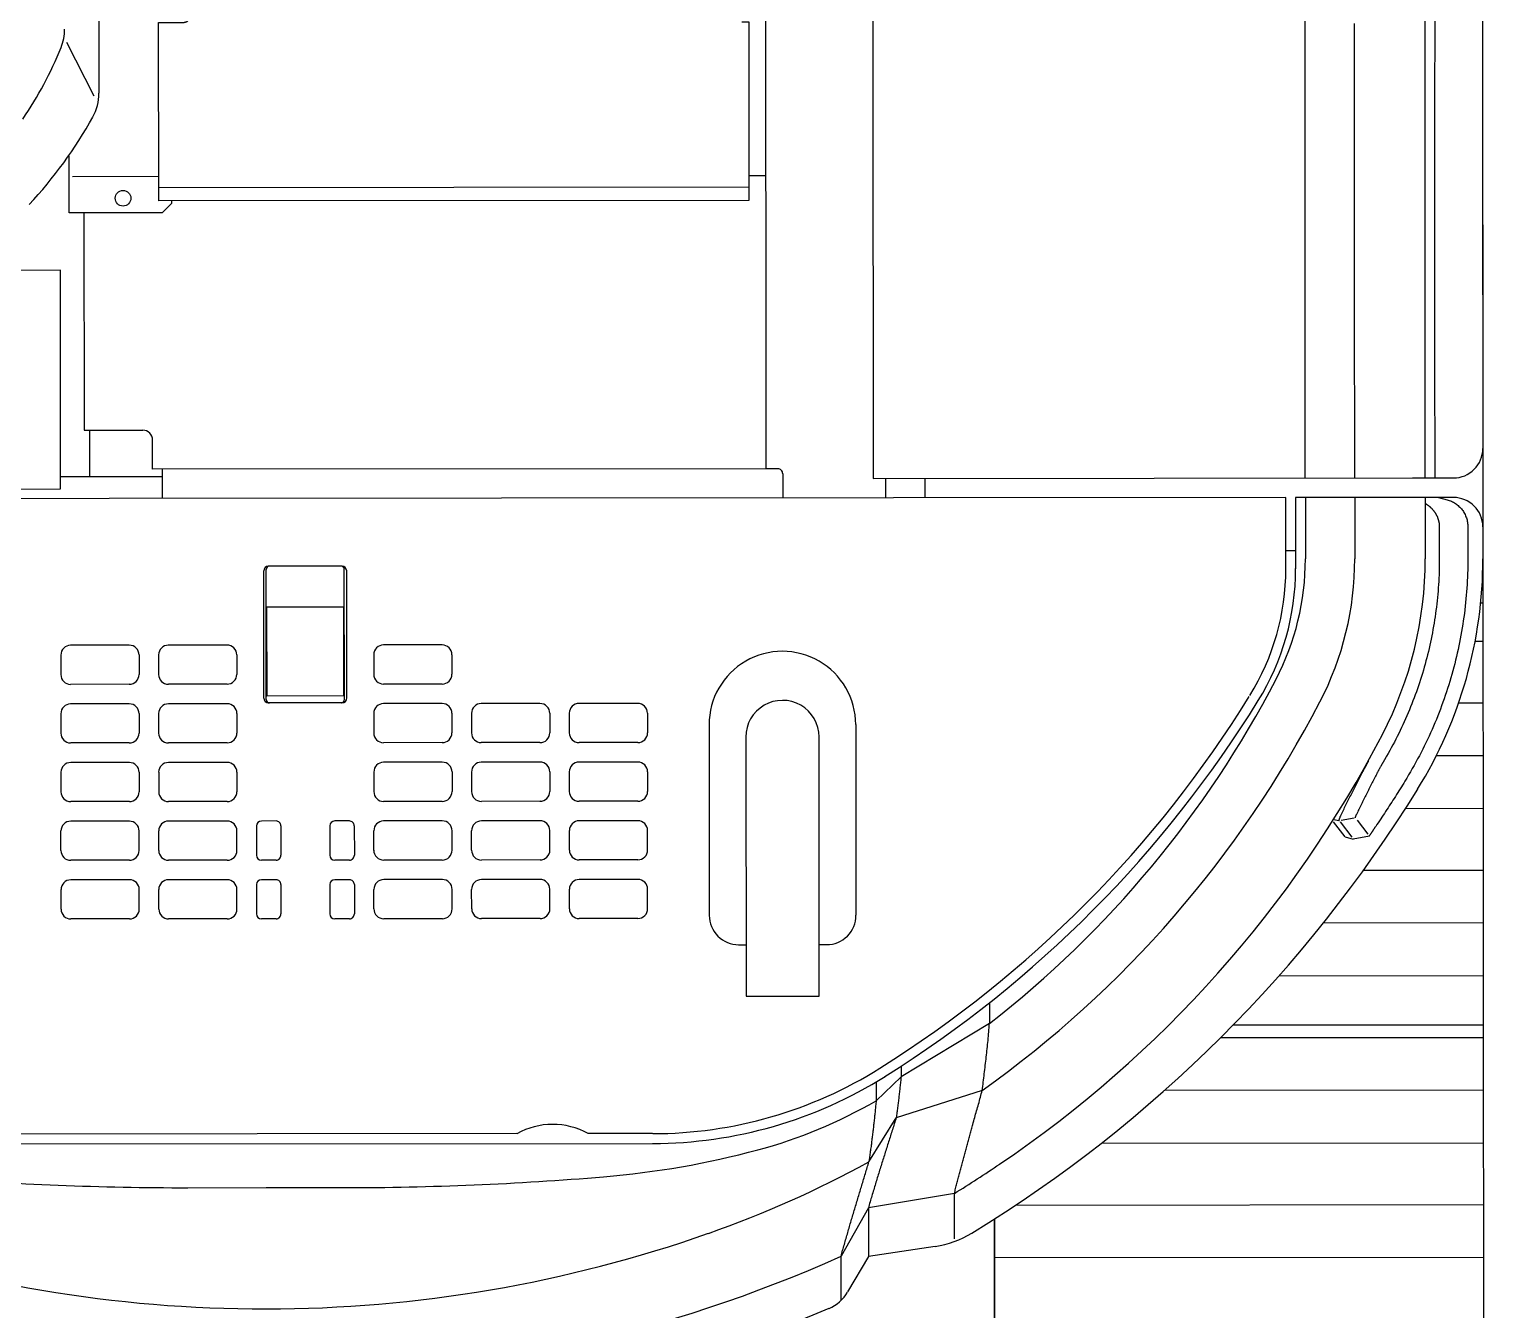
# Model space of a CAD drawing. Header units: millimetres. Extents: x 21.96 to 23.21, y 30.4 to 34.37.
# Drawn here: x 22.461 to 23.205, y 31.173 to 31.828 of the extents above; entities that cross this region are included whole.
import ezdxf

# ---------------------------------------------------------------- set-up
doc = ezdxf.new("R2010")
doc.units = ezdxf.units.MM

# ---------------------------------------------------------------- blocks, each defined once
blk = doc.blocks.new('*U93')
for p, q in [((1.06, 3.7107), (1.0607, 2.7911)), ((2.4753, 2.886), (2.4757, 2.4278)), ((1.0558, 2.7882), (1.0279, 2.843)), ((1.122, 2.7059), (1.0338, 2.7058)), ((1.7253, 2.695), (1.122, 2.6945)), ((1.7252, 2.707), (1.7429, 2.707)), ((1.1354, 2.6788), (1.1254, 2.6688)), ((1.1354, 2.6788), (1.1354, 2.681)), ((1.0515, 2.3989), (1.0515, 2.4465)), ((1.1156, 2.4069), (1.1156, 2.4366)), ((1.1256, 2.3989), (1.0214, 2.3988)), ((1.1256, 2.3769), (1.1256, 2.4066)), ((1.7599, 2.4021), (1.7599, 2.3774)), ((1.8654, 2.3775), (1.8654, 2.3973)), ((1.9054, 2.3775), (1.9054, 2.3974)), ((2.2943, 2.3777), (2.2943, 2.315)), ((2.3447, 2.3777), (2.3448, 2.3151)), ((2.4168, 2.3778), (2.4168, 2.3151)), ((2.4168, 2.3778), (2.4168, 2.3151)), ((2.4304, 2.3778), (2.4392, 2.3755)), ((2.2743, 2.3237), (2.2843, 2.3237)), ((1.3091, 2.3077), (1.2342, 2.3077)), ((1.2293, 2.1727), (1.2292, 2.3027)), ((1.2318, 2.1711), (1.2317, 2.3043)), ((1.3117, 2.1712), (1.3116, 2.3043)), ((1.3142, 2.1728), (1.3141, 2.3027)), ((2.4735, 2.2701), (2.4758, 2.2701)), ((1.0218, 2.2167), (1.0218, 2.1967)), ((1.0918, 2.2268), (1.0318, 2.2267)), ((1.1018, 2.2168), (1.1018, 2.1968)), ((1.1218, 2.2168), (1.1218, 2.1968)), ((1.1917, 2.2269), (1.1317, 2.2268)), ((1.2017, 2.2169), (1.2017, 2.1969)), ((1.3417, 2.217), (1.3417, 2.197)), ((1.4117, 2.227), (1.3517, 2.227)), ((1.4217, 2.217), (1.4217, 2.1971)), ((2.4678, 2.231), (2.4758, 2.231)), ((1.0918, 2.1868), (1.0318, 2.1867)), ((1.1918, 2.1869), (1.1318, 2.1868)), ((1.4117, 2.187), (1.3517, 2.187)), ((1.0918, 2.1668), (1.0318, 2.1667)), ((1.1218, 2.1568), (1.1218, 2.1368)), ((1.1918, 2.1669), (1.1318, 2.1668)), ((1.2018, 2.1569), (1.2018, 2.1369)), ((1.3092, 2.1678), (1.2343, 2.1677)), ((1.3417, 2.157), (1.3418, 2.137)), ((1.4117, 2.1671), (1.3517, 2.167)), ((1.4217, 2.1571), (1.4217, 2.1371)), ((1.4417, 2.1571), (1.4417, 2.1371)), ((1.5117, 2.1671), (1.4517, 2.1671)), ((1.5217, 2.1571), (1.5217, 2.1372)), ((1.5417, 2.1572), (1.5417, 2.1372)), ((1.6116, 2.1672), (1.5517, 2.1672)), ((1.6216, 2.1572), (1.6217, 2.1372)), ((2.4509, 2.1677), (2.4759, 2.1677)), ((1.0218, 2.1567), (1.0219, 2.1367)), ((1.1018, 2.1568), (1.1018, 2.1368)), ((1.8346, 2.1456), (1.8348, 1.9506)), ((1.4117, 2.1271), (1.3518, 2.127)), ((1.5117, 2.1271), (1.4517, 2.1271)), ((1.6117, 2.1272), (1.5517, 2.1272)), ((2.4188, 2.1297), (2.4188, 2.1297)), ((1.0918, 2.1268), (1.0319, 2.1268)), ((1.1918, 2.1269), (1.1318, 2.1268)), ((2.4282, 2.114), (2.4759, 2.1141)), ((1.0919, 2.1068), (1.0319, 2.1068)), ((1.1918, 2.1069), (1.1318, 2.1068)), ((1.4118, 2.1071), (1.3518, 2.107)), ((1.5117, 2.1072), (1.4517, 2.1071)), ((1.6117, 2.1072), (1.5517, 2.1072)), ((1.0219, 2.0968), (1.0219, 2.0768)), ((1.1019, 2.0968), (1.1019, 2.0768)), ((1.1219, 2.0968), (1.1219, 2.0768)), ((1.2018, 2.0969), (1.2018, 2.0769)), ((1.3418, 2.097), (1.3418, 2.077)), ((1.4218, 2.0971), (1.4218, 2.0771)), ((1.4418, 2.0971), (1.4418, 2.0771)), ((1.5217, 2.0972), (1.5217, 2.0772)), ((1.5417, 2.0972), (1.5417, 2.0772)), ((1.6217, 2.0972), (1.6217, 2.0773)), ((1.0919, 2.0668), (1.0319, 2.0668)), ((1.1919, 2.0669), (1.1319, 2.0669)), ((1.4118, 2.0671), (1.3518, 2.067)), ((1.5118, 2.0672), (1.4518, 2.0671)), ((1.6117, 2.0672), (1.5517, 2.0672)), ((2.3967, 2.0599), (2.476, 2.06)), ((1.0919, 2.0468), (1.0319, 2.0468)), ((1.1919, 2.0469), (1.1319, 2.0469)), ((1.2219, 2.0419), (1.2219, 2.0119)), ((1.2419, 2.047), (1.2269, 2.0469)), ((1.2469, 2.042), (1.2469, 2.012)), ((1.2968, 2.042), (1.2969, 2.012)), ((1.3168, 2.047), (1.3018, 2.047)), ((1.3218, 2.042), (1.3219, 2.012)), ((1.4118, 2.0471), (1.3518, 2.047)), ((1.5118, 2.0472), (1.4518, 2.0471)), ((1.6117, 2.0473), (1.5518, 2.0472)), ((2.3348, 2.0308), (2.323, 2.0463)), ((2.3238, 2.0485), (2.3281, 2.0474)), ((2.3298, 2.0461), (2.3417, 2.0303)), ((2.344, 2.05), (2.331, 2.0475)), ((2.3473, 2.048), (2.3581, 2.0337)), ((1.0219, 2.0168), (1.0219, 2.0368)), ((1.1019, 2.0168), (1.1019, 2.0368)), ((1.1219, 2.0169), (1.1219, 2.0369)), ((1.2019, 2.0169), (1.2019, 2.0369)), ((1.3418, 2.017), (1.3418, 2.037)), ((1.4218, 2.0171), (1.4218, 2.0371)), ((1.4418, 2.0171), (1.4418, 2.0371)), ((1.5218, 2.0172), (1.5218, 2.0372)), ((1.5418, 2.0172), (1.5418, 2.0372)), ((1.6218, 2.0173), (1.6217, 2.0373)), ((2.3348, 2.0308), (2.343, 2.0285)), ((2.3597, 2.0315), (2.343, 2.0285)), ((1.0919, 2.0068), (1.032, 2.0068)), ((1.1919, 2.0069), (1.1319, 2.0069)), ((1.2419, 2.007), (1.2269, 2.007)), ((1.3169, 2.007), (1.3019, 2.007)), ((1.4118, 2.0071), (1.3519, 2.0071)), ((1.5118, 2.0072), (1.4518, 2.0071)), ((1.6118, 2.0073), (1.5518, 2.0072)), ((2.3536, 1.9966), (2.476, 1.9967)), ((1.092, 1.9869), (1.032, 1.9868)), ((1.1919, 1.9869), (1.1319, 1.9869)), ((1.2219, 1.982), (1.2219, 1.952)), ((1.2419, 1.987), (1.2269, 1.987)), ((1.2469, 1.982), (1.2469, 1.952)), ((1.2969, 1.982), (1.2969, 1.952)), ((1.3169, 1.987), (1.3019, 1.987)), ((1.3219, 1.982), (1.3219, 1.952)), ((1.4118, 1.9871), (1.3519, 1.9871)), ((1.5118, 1.9872), (1.4518, 1.9871)), ((1.6118, 1.9873), (1.5518, 1.9872)), ((1.022, 1.9568), (1.022, 1.9768)), ((1.102, 1.9569), (1.102, 1.9769)), ((1.122, 1.9569), (1.1219, 1.9769)), ((1.2019, 1.9569), (1.2019, 1.9769)), ((1.3419, 1.9571), (1.3419, 1.9771)), ((1.4219, 1.9571), (1.4219, 1.9771)), ((1.4419, 1.9571), (1.4418, 1.9771)), ((1.5218, 1.9572), (1.5218, 1.9772)), ((1.5418, 1.9572), (1.5418, 1.9772)), ((1.6218, 1.9573), (1.6218, 1.9773)), ((1.092, 1.9469), (1.032, 1.9468)), ((1.192, 1.9469), (1.132, 1.9469)), ((1.2419, 1.947), (1.2269, 1.947)), ((1.3169, 1.947), (1.3019, 1.947)), ((1.4119, 1.9471), (1.3519, 1.9471)), ((1.5119, 1.9472), (1.4519, 1.9472)), ((1.6118, 1.9473), (1.5518, 1.9472)), ((2.3128, 1.9429), (2.4761, 1.9431)), ((2.2673, 1.8888), (2.4761, 1.889)), ((1.9713, 1.8612), (1.9713, 1.8399)), ((2.2205, 1.8385), (2.4761, 1.8387)), ((2.2076, 1.8255), (2.4762, 1.8257)), ((1.9639, 1.7714), (1.8759, 1.7435)), ((2.1505, 1.7718), (2.4762, 1.772)), ((1.488, 1.7273), (0.9502, 1.7268)), ((1.6269, 1.7274), (1.5611, 1.7273)), ((0.8364, 1.7167), (1.6269, 1.7174)), ((2.0857, 1.7177), (2.4762, 1.718)), ((1.9354, 1.6662), (1.8475, 1.6514)), ((1.8475, 1.6514), (1.8195, 1.6019)), ((1.9982, 1.6543), (2.4763, 1.6547)), ((1.9158, 1.612), (1.8475, 1.6018)), ((1.8475, 1.6018), (1.8262, 1.5654)), ((1.9765, 1.6006), (2.4763, 1.601))]:
    blk.add_line(p, q)
for points in [[(1.9746, 3.903), (1.9741, 4.5939), (2.4739, 4.5943), (2.4768, 1.0223), (1.977, 1.0219), (1.9765, 1.6401)], [(1.7549, 2.4071), (1.7431, 2.4071), (1.7427, 2.9749), (1.745, 2.9749)], [(1.7252, 2.707), (1.7352, 2.707)], [(1.0454, 2.6688), (1.0456, 2.4465), (1.1056, 2.4466)], [(0.6749, 2.525), (0.675, 2.3864), (1.0214, 2.3867), (1.0214, 2.6101), (0.9275, 2.61)], [(1.755, 2.4071), (1.1156, 2.4066)], [(2.4457, 2.3778), (2.2843, 2.3777), (2.2843, 2.305)], [(1.9713, 1.8399), (1.8809, 1.7855), (1.8554, 1.761)], [(1.1517, 1.672), (1.2317, 1.6721), (1.3116, 1.6721)], [(1.9765, 1.6401), (1.977, 1.0219), (2.4768, 1.0223)]]:
    blk.add_lwpolyline(points)
for points in [[(1.8513, 3.7029), (1.8524, 2.3973), (2.4269, 2.3978, -0.000027), (2.4269, 2.4303, -0.000027), (2.4268, 2.4629, -0.000027), (2.4268, 2.4954, -0.000026), (2.4268, 2.528, -0.000027), (2.4268, 2.5605, -0.000028), (2.4268, 2.593, -0.000027), (2.4268, 2.6256, -0.000027), (2.4268, 2.6581, -0.000026), (2.4268, 2.6907, -0.000026), (2.4268, 2.7232, -0.000027), (2.4268, 2.7558, -0.000027), (2.4268, 2.7883, -0.000027), (2.4268, 2.8208, -0.000027), (2.4269, 2.8534, -0.000187), (2.4269, 2.8859, 0.000394)], [(2.2942, 2.3977, 0.000289), (2.2942, 2.4086, 0.000288), (2.2942, 2.4196, 0.000288), (2.2942, 2.4305, 0.000287), (2.2942, 2.4415, 0.000287), (2.2942, 2.4524, 0.000286), (2.2942, 2.4634, 0.000286), (2.2942, 2.4743, 0.000286), (2.2942, 2.4852, 0.000285), (2.2942, 2.4962, 0.000285), (2.2942, 2.5071, 0.000284), (2.2941, 2.5181, 0.000284), (2.2941, 2.529, 0.000283), (2.2941, 2.54, 0.000283), (2.2941, 2.5509, 0.000282), (2.2941, 2.5619, 0.000282), (2.2941, 2.5728, 0.000281), (2.2941, 2.5837, 0.000281), (2.2941, 2.5947, 0.00028), (2.2941, 2.6056, 0.00028), (2.2941, 2.6166, 0.00028), (2.2941, 2.6275, 0.000279), (2.294, 2.6385, 0.000279), (2.294, 2.6494, 0.000278), (2.294, 2.6604, 0.000278), (2.294, 2.6713, 0.000277), (2.294, 2.6822, 0.000277), (2.294, 2.6932, 0.000276), (2.294, 2.7041, 0.000276), (2.294, 2.7151, 0.000275), (2.294, 2.726, 0.000275), (2.294, 2.737, 0.000275), (2.294, 2.7479, 0.000274), (2.294, 2.7588, 0.000274), (2.2939, 2.7698, 0.000273), (2.2939, 2.7807, 0.000273), (2.2939, 2.7917, 0.000272), (2.2939, 2.8026, 0.000272), (2.2939, 2.8136, 0.000271), (2.2939, 2.8245, 0.000271), (2.2939, 2.8355, 0.000271), (2.2939, 2.8464, 0.00027), (2.2939, 2.8573, 0.00027), (2.2939, 2.8683, 0.000269)], [(2.3447, 2.3977, 0.00047), (2.3447, 2.4156, 0.000469), (2.3447, 2.4335, 0.000468), (2.3447, 2.4514, 0.000467), (2.3447, 2.4692, 0.000465), (2.3447, 2.4871, 0.000464), (2.3446, 2.505, 0.000463), (2.3446, 2.5229, 0.000462), (2.3446, 2.5408, 0.000461), (2.3446, 2.5586, 0.000459), (2.3446, 2.5765, 0.000458), (2.3446, 2.5944, 0.000457), (2.3446, 2.6123, 0.000456), (2.3445, 2.6302, 0.000454), (2.3445, 2.648, 0.000453), (2.3445, 2.6659, 0.000452), (2.3445, 2.6838, 0.000451), (2.3445, 2.7017, 0.00045), (2.3445, 2.7196, 0.000448), (2.3445, 2.7374, 0.000447), (2.3444, 2.7553, 0.000446), (2.3444, 2.7732, 0.000445), (2.3444, 2.7911, 0.000444), (2.3444, 2.8089, 0.000443), (2.3444, 2.8268, 0.000441), (2.3444, 2.8447, 0.00044), (2.3444, 2.8626, 0.000439)], [(2.4168, 2.3978, 0.000411), (2.4168, 2.4135, 0.00041), (2.4167, 2.4292, 0.000409), (2.4167, 2.4449, 0.000408), (2.4167, 2.4605, 0.000407), (2.4167, 2.4762, 0.000406), (2.4167, 2.4919, 0.000405), (2.4167, 2.5076, 0.000404), (2.4167, 2.5233, 0.000404), (2.4167, 2.539, 0.000403), (2.4167, 2.5547, 0.000402), (2.4167, 2.5704, 0.000401), (2.4167, 2.586, 0.0004), (2.4167, 2.6017, 0.000399), (2.4167, 2.6174, 0.000398), (2.4167, 2.6331, 0.000397), (2.4167, 2.6488, 0.000396), (2.4167, 2.6645, 0.000395), (2.4167, 2.6802, 0.000394), (2.4167, 2.6959, 0.000393), (2.4167, 2.7115, 0.000392), (2.4167, 2.7272, 0.000391), (2.4167, 2.7429, 0.000391), (2.4167, 2.7586, 0.00039), (2.4167, 2.7743, 0.000389), (2.4167, 2.79, 0.000388), (2.4168, 2.8057, 0.000387), (2.4168, 2.8214, 0.000386), (2.4168, 2.837, 0.000385), (2.4168, 2.8527, 0.000384), (2.4168, 2.8684, -0.000097), (2.4168, 2.8841, 0.00033)], [(1.718, 2.8641), (1.7251, 2.8641), (1.7253, 2.6815), (1.122, 2.681), (1.1218, 2.8636), (1.1472, 2.8636, -0.000009), (1.1476, 2.8636, -0.000009), (1.148, 2.8636, -0.000008), (1.1484, 2.8637, -0.000008), (1.1488, 2.8638, -0.000007), (1.1492, 2.8639, -0.000006), (1.1496, 2.864, -0.000005), (1.15, 2.8641, -0.000004), (1.1504, 2.8643, -0.000003), (1.1507, 2.8645, -0.000002), (1.1511, 2.8647, -0.000001), (1.1514, 2.865, 0.030821), (1.1517, 2.8653, 0.03587), (1.1519, 2.8656, 0.042902), (1.1521, 2.866, 0.048509), (1.1522, 2.8664, 0.04856), (1.1522, 2.8668)], [(1.0304, 2.7251, 0.000003), (1.0304, 2.7252, 0.000003), (1.0304, 2.7253, 0.000003), (1.0304, 2.7255, 0.000004), (1.0303, 2.7256, 0.000004), (1.0303, 2.7257, 0.000004), (1.0303, 2.7258, 0.000004), (1.0302, 2.7259, 0.000004), (1.0302, 2.726, 0.000003), (1.0301, 2.7261, 0.000003), (1.0301, 2.7262, 0.000003), (1.03, 2.7263, 0.000004), (1.03, 2.7264, 0.000004), (1.0299, 2.7264, 0.000004), (1.0299, 2.7265, 0.000004), (1.0298, 2.7266, 0.000004), (1.0297, 2.7267)], [(1.1254, 2.6688), (1.0304, 2.6687), (1.0304, 2.7263, 0.000001), (1.0304, 2.7264, 0.000002), (1.0304, 2.7265, 0.000002), (1.0304, 2.7265, 0.000002), (1.0304, 2.7266, 0.000002), (1.0304, 2.7266, 0.000002), (1.0304, 2.7267, 0.000002), (1.0303, 2.7267, 0.000002), (1.0303, 2.7268, 0.000002), (1.0303, 2.7269, 0.000002), (1.0303, 2.7269, 0.000002), (1.0303, 2.727, 0.000002), (1.0303, 2.727, 0.000002), (1.0302, 2.7271, 0.000002), (1.0302, 2.7271, 0.000002), (1.0302, 2.7272, 0.000002), (1.0302, 2.7272)], [(2.4037, 2.3978), (2.4457, 2.3978, 0.414214), (2.4757, 2.4278)], [(2.2743, 2.305), (2.2743, 2.3778), (0.2689, 2.3762), (0.2689, 2.3359, 0.020254), (0.276, 2.1646)], [(2.4392, 2.3755, -0.040757), (2.4436, 2.3739, -0.041205), (2.4477, 2.3716, -0.040699), (2.4513, 2.3687, -0.041013), (2.4545, 2.3653, -0.041017), (2.457, 2.3613, -0.040704), (2.4589, 2.357, -0.041271), (2.46, 2.3525, -0.040764), (2.4604, 2.3478), (2.4604, 2.3151, -0.01729), (2.4594, 2.2852, -0.01733), (2.4563, 2.2555, -0.017286), (2.4512, 2.226, -0.01731), (2.444, 2.1969, -0.017314), (2.4349, 2.1684, -0.017287), (2.4238, 2.1406, -0.017322), (2.4108, 2.1137, -0.017297), (2.396, 2.0877, -0.003351), (2.3863, 2.0721, -0.003338), (2.3763, 2.0567, -0.00335), (2.3662, 2.0415)], [(2.4179, 2.3711, -0.000023), (2.4185, 2.3706, -0.000024), (2.4192, 2.3702, -0.000024), (2.4198, 2.3697, -0.000024), (2.4205, 2.3692, -0.000024), (2.4211, 2.3687, -0.000025), (2.4217, 2.3682, -0.000025), (2.4223, 2.3676, -0.000025), (2.4229, 2.3671, -0.000025), (2.4235, 2.3665, -0.000025), (2.424, 2.3659, -0.000025), (2.4245, 2.3653, -0.000025), (2.425, 2.3647, -0.000025), (2.4255, 2.3641, -0.000025), (2.426, 2.3634, -0.007018), (2.4265, 2.3628, -0.007135), (2.4269, 2.3621, -0.007261), (2.4274, 2.3615, -0.007143), (2.4278, 2.3608, -0.007416), (2.4281, 2.3601, -0.007275), (2.4285, 2.3593, -0.007251), (2.4289, 2.3586, -0.007758), (2.4292, 2.3579, -0.007285), (2.4295, 2.3571, -0.007549), (2.4297, 2.3564, -0.007588), (2.43, 2.3556, -0.007601), (2.4302, 2.3549, -0.007411), (2.4304, 2.3541, -0.007755), (2.4306, 2.3533, -0.007686), (2.4308, 2.3525, -0.007848), (2.4309, 2.3518, -0.007692), (2.431, 2.351, -0.007428), (2.4311, 2.3502, -0.000022), (2.4312, 2.3494, -0.008218), (2.4312, 2.3486, -0.007658), (2.4312, 2.3478), (2.4312, 2.3151, -0.016372), (2.4304, 2.2887, -0.016393), (2.4278, 2.2624, -0.016367), (2.4235, 2.2363, -0.016391), (2.4176, 2.2106, -0.016384), (2.4099, 2.1853, -0.016366), (2.4006, 2.1606, -0.016402), (2.3897, 2.1365, -0.01637), (2.3773, 2.1132, -0.000008), (2.377, 2.1128, -0.000008), (2.3767, 2.1123, -0.000008), (2.3765, 2.1119, -0.000008), (2.3762, 2.1114, -0.000008), (2.376, 2.111, -0.000008), (2.3757, 2.1105, -0.000008), (2.3755, 2.1101, -0.000008), (2.3752, 2.1096, -0.000008), (2.3749, 2.1092, -0.000008), (2.3747, 2.1087, -0.000008), (2.3744, 2.1083, -0.000008), (2.3742, 2.1078, -0.000008), (2.3739, 2.1074, -0.000008), (2.3736, 2.1069, -0.000008), (2.3734, 2.1065, -0.000008), (2.3731, 2.106, -0.000008), (2.3729, 2.1056, -0.000008), (2.3726, 2.1051, -0.000008), (2.3724, 2.1046, -0.000008), (2.3721, 2.1042, -0.000008), (2.3718, 2.1037, -0.000008), (2.3716, 2.1033, -0.000008), (2.3713, 2.1029, -0.000016), (2.3708, 2.1019, -0.000016), (2.3703, 2.101, -0.000017), (2.3698, 2.1001, -0.000017), (2.3693, 2.0991, -0.000017), (2.3687, 2.0982, -0.000017), (2.3682, 2.0972, -0.000017), (2.3677, 2.0963, -0.000018), (2.3672, 2.0953)], [(2.4178, 2.3711, 0.000005), (2.4177, 2.3712, 0.000005), (2.4176, 2.3713, 0.000005), (2.4174, 2.3714, 0.000005), (2.4173, 2.3714, 0.000005), (2.4172, 2.3715, 0.000005), (2.417, 2.3716, 0.000005), (2.4169, 2.3717, 0.000005), (2.4168, 2.3718)], [(1.8346, 2.1456, 1), (1.6846, 2.1454), (1.6848, 1.9505, 0.414214), (1.7148, 1.9205), (1.7223, 1.9205)], [(1.7971, 2.1329, 1), (1.7221, 2.1328), (1.7224, 1.8679), (1.7973, 1.868), (1.7971, 2.1329)], [(2.3305, 2.0525, -0.002604), (2.3331, 2.0581, -0.001899), (2.3358, 2.0636, -0.001383), (2.3385, 2.0691, -0.001056), (2.3413, 2.0745, -0.000789), (2.3441, 2.08, -0.000606), (2.3468, 2.0854, -0.000441), (2.3496, 2.0909, -0.000319), (2.3524, 2.0963, 0.000011), (2.3527, 2.0969, 0.000011), (2.353, 2.0975, 0.000011), (2.3534, 2.0981, 0.000011), (2.3537, 2.0987, 0.000011), (2.354, 2.0993, 0.000011), (2.3543, 2.0999, 0.000011), (2.3546, 2.1005, 0.000011), (2.355, 2.1011, 0.000011), (2.3553, 2.1017, 0.000011), (2.3556, 2.1023, 0.00001), (2.3559, 2.1029, 0.00001), (2.3563, 2.1035, 0.00001), (2.3566, 2.104, 0.00001), (2.3569, 2.1046, 0.00001), (2.3572, 2.1052, 0.00001), (2.3576, 2.1058, 0.00001), (2.3579, 2.1064, 0.00001), (2.3582, 2.107, 0.00001), (2.3586, 2.1076, 0.00001), (2.3589, 2.1082)], [(2.3672, 2.0953, 0.000331), (2.3646, 2.0901, 0.00049), (2.3619, 2.0849, 0.00063), (2.3593, 2.0797, 0.00083), (2.3567, 2.0745, 0.001077), (2.3541, 2.0693, 0.001421), (2.3516, 2.0641, 0.001902), (2.349, 2.0589, 0.002645), (2.3465, 2.0536)], [(2.3456, 2.0503, -0.13268), (2.3455, 2.0505, 0.000006), (2.3455, 2.0507, 0.000005), (2.3455, 2.0509, 0.000005), (2.3456, 2.0511, 0.000005), (2.3456, 2.0513, 0.000004), (2.3457, 2.0515, 0.000005), (2.3457, 2.0517, 0.000004), (2.3458, 2.0519, 0.000004), (2.3459, 2.0521, 0.000004), (2.346, 2.0523, 0.000004), (2.3461, 2.0525, 0.000004), (2.3461, 2.0527, 0.000004), (2.3462, 2.0529, 0.000004), (2.3463, 2.0531, 0.000004), (2.3464, 2.0533, 0.000003), (2.3465, 2.0534, 0.000003), (2.3465, 2.0536)], [(2.329, 2.0472, 0.000003), (2.3289, 2.0472, 0.000004), (2.3289, 2.0474, 0.000003), (2.3288, 2.0475, 0.000003), (2.3288, 2.0476, 0.000003), (2.3288, 2.0477, -0.046877), (2.3289, 2.0483, -0.020281), (2.329, 2.0488, 0.000012), (2.3292, 2.0494, 0.000012), (2.3294, 2.0499, 0.000011), (2.3296, 2.0504, 0.000011), (2.3298, 2.051, 0.000011), (2.33, 2.0515, 0.00001), (2.3303, 2.052, 0.00001), (2.3305, 2.0525)], [(2.3597, 2.0315, 0.000003), (2.3598, 2.0317, 0.000003), (2.3599, 2.0319, 0.000003), (2.3601, 2.0321, 0.000003), (2.3602, 2.0323, 0.000003), (2.3603, 2.0325, 0.00001), (2.3607, 2.0331, 0.00001), (2.3611, 2.0337, 0.00001), (2.3615, 2.0343, 0.00001), (2.3619, 2.0349, 0.00001), (2.3623, 2.0355, 0.00001), (2.3627, 2.0361, 0.00001), (2.3631, 2.0367, 0.00001), (2.3635, 2.0373, 0.00001), (2.3639, 2.0379, 0.00001), (2.3642, 2.0385, 0.00001), (2.3646, 2.0391, 0.00001), (2.365, 2.0397, 0.00001), (2.3654, 2.0403, 0.00001), (2.3658, 2.0409, 0.00001), (2.3662, 2.0415)], [(1.7973, 1.9206), (1.8048, 1.9206, 0.414214), (1.8348, 1.9506)], [(1.965, 1.78, 0.001506), (1.966, 1.7885, 0.001537), (1.967, 1.7971, 0.001574), (1.968, 1.8056, 0.001611), (1.9689, 1.8142, 0.001646), (1.9698, 1.8227, 0.001676), (1.9705, 1.8313, 0.001687), (1.9713, 1.8399)], [(1.8809, 1.7963), (1.8809, 1.7855, -0.001119), (1.8804, 1.7802, -0.001109), (1.8798, 1.775, -0.001085), (1.8792, 1.7697, -0.001072), (1.8786, 1.7645, -0.001063), (1.878, 1.7593, -0.001013), (1.8773, 1.754, -0.00102), (1.8766, 1.7488, -0.000992), (1.8759, 1.7435)], [(1.8554, 1.7802), (1.8554, 1.761, -0.001147), (1.8549, 1.7558, -0.001153), (1.8544, 1.7506, -0.001164), (1.8539, 1.7454, -0.001178), (1.8533, 1.7401, -0.001174), (1.8527, 1.7349, -0.001217), (1.8521, 1.7297, -0.001213), (1.8515, 1.7245, -0.001209), (1.8508, 1.7193, -0.001209), (1.8502, 1.7141, -0.00117), (1.8494, 1.7089, -0.001164), (1.8487, 1.7037, -0.001126), (1.848, 1.6986)], [(1.9355, 1.6198), (1.9354, 1.6662, -0.001303), (1.9367, 1.6713, -0.001114), (1.938, 1.6763, -0.000946), (1.9393, 1.6814, -0.000793), (1.9406, 1.6864, -0.00069), (1.9419, 1.6915, -0.000583), (1.9433, 1.6965, -0.000485), (1.9446, 1.7016, -0.000409), (1.946, 1.7066, -0.000334), (1.9474, 1.7116, -0.000258), (1.9488, 1.7167, -0.000208), (1.9501, 1.7217, 0.000124), (1.9515, 1.7267, 0.000124), (1.9529, 1.7318, 0.000124), (1.9543, 1.7368, 0.00017), (1.9562, 1.7437, 0.000093), (1.9581, 1.7506, 0.000162), (1.9601, 1.7576, 0.000211), (1.962, 1.7645, 0.000269), (1.9639, 1.7714, 0.00146), (1.965, 1.78)], [(1.8196, 1.5568), (1.8195, 1.6019, -0.003323), (1.8229, 1.6141, -0.002092), (1.8264, 1.6262, -0.001283), (1.8299, 1.6382, -0.000662), (1.8335, 1.6503, -0.000148), (1.8372, 1.6624, 0.000227), (1.8408, 1.6744, 0.000568), (1.8444, 1.6865, 0.000846), (1.848, 1.6986), (1.8759, 1.7435, -0.000129), (1.874, 1.7374, -0.000146), (1.872, 1.7313, -0.000147), (1.8701, 1.7252, -0.000147), (1.8681, 1.719, 0.000122), (1.8662, 1.7129, 0.000211), (1.8643, 1.7068, 0.000296), (1.8623, 1.7006, 0.000409), (1.8604, 1.6945, 0.000521), (1.8585, 1.6883, 0.000692), (1.8566, 1.6822, 0.000848), (1.8547, 1.6761, 0.00105), (1.8529, 1.6699, 0.001293), (1.851, 1.6637, 0.001562), (1.8492, 1.6576, 0.001949), (1.8475, 1.6514), (1.8475, 1.6018)], [(0.7794, 1.6246, 0.084411), (1.2318, 1.5481, 0.084411), (1.684, 1.6254)]]:
    blk.add_lwpolyline(points, format="xyb")
blk.add_lwpolyline([(1.3112, 2.2658), (1.2322, 2.2657), (1.2323, 2.1751), (1.3112, 2.1752)], close=True)
blk.add_circle((1.0854, 2.6838), 0.008)
for centre, radius, start, end in [((0.9757, 2.8567), 0.05, 337.8691, 0.0463), ((0.6609, 2.9847), 0.3899, 325.66, 337.8691), ((1.0108, 2.7911), 0.05, 331.0322, 0.0463), ((0.6609, 2.9847), 0.4499, 316.8955, 331.0322), ((1.1056, 2.4366), 0.01, 0.0463, 90.0464), ((1.7549, 2.4021), 0.005, 0.0463, 90.0464), ((2.4457, 2.3478), 0.03, 0.0463, 90.0464), ((1.2342, 2.3027), 0.005, 90.0464, 180.0464), ((1.2351, 2.3043), 0.0034, 90.0464, 180.0464), ((1.3082, 2.3043), 0.0034, 0.0465, 90.0464), ((1.3091, 2.3027), 0.005, 0.0465, 90.0464), ((2.0279, 2.3148), 0.2664, 332.5547, 0.0463), ((2.0279, 2.3148), 0.3169, 332.5547, 0.0502), ((2.0279, 2.3148), 0.3889, 332.5547, 0.0463), ((2.0279, 2.3148), 0.4479, 328.3219, 0.0463), ((2.0279, 2.3048), 0.2464, 328.3219, 0.0463), ((2.0279, 2.3048), 0.2564, 328.3219, 0.0463), ((1.0318, 2.2167), 0.01, 90.0463, 180.0463), ((1.0918, 2.2168), 0.01, 0.0463, 90.0464), ((1.1318, 2.2168), 0.01, 90.0463, 180.0463), ((1.1917, 2.2169), 0.01, 0.0463, 90.0464), ((1.3517, 2.217), 0.01, 90.0463, 180.0463), ((1.4117, 2.217), 0.01, 0.0463, 90.0464), ((1.0318, 2.1967), 0.01, 180.0463, 270.0463), ((1.0918, 2.1968), 0.01, 270.0463, 0.0463), ((1.1318, 2.1968), 0.01, 180.0463, 270.0463), ((1.1917, 2.1969), 0.01, 270.0463, 0.0463), ((1.3517, 2.197), 0.01, 180.0463, 270.0463), ((1.4117, 2.197), 0.01, 270.0463, 0.0463), ((1.3119, 2.6866), 1.0732, 307.9066, 332.5547), ((1.2343, 2.1727), 0.005, 180.0464, 270.0463), ((1.3092, 2.1728), 0.005, 270.0464, 0.0464), ((1.2308, 2.7967), 1.1831, 302.0782, 328.2585), ((1.0318, 2.1567), 0.01, 90.0463, 180.0463), ((1.0918, 2.1568), 0.01, 0.0463, 90.0464), ((1.1318, 2.1568), 0.01, 90.0463, 180.0463), ((1.1918, 2.1569), 0.01, 0.0463, 90.0464), ((1.2352, 2.1711), 0.0034, 180.0464, 270.0463), ((1.3083, 2.1712), 0.0034, 270.0464, 0.0464), ((1.3517, 2.157), 0.01, 90.0463, 180.0463), ((1.4117, 2.1571), 0.01, 0.0463, 90.0464), ((1.4517, 2.1571), 0.01, 90.0463, 180.0463), ((1.5117, 2.1571), 0.01, 0.0463, 90.0464), ((1.5517, 2.1572), 0.01, 90.0463, 180.0463), ((1.6116, 2.1572), 0.01, 0.0463, 90.0464), ((1.2308, 2.7967), 1.1931, 302.0782, 328.3219), ((1.3119, 2.6866), 1.1236, 305.4633, 332.5547), ((1.0318, 2.1368), 0.01, 180.0463, 270.0463), ((1.0918, 2.1368), 0.01, 270.0463, 0.0463), ((1.1318, 2.1368), 0.01, 180.0463, 270.0463), ((1.1918, 2.1369), 0.01, 270.0463, 0.0463), ((1.3517, 2.137), 0.01, 180.0463, 270.0463), ((1.4117, 2.1371), 0.01, 270.0463, 0.0463), ((1.4517, 2.1371), 0.01, 180.0463, 270.0463), ((1.5117, 2.1371), 0.01, 270.0463, 0.0463), ((1.5517, 2.1372), 0.01, 180.0463, 270.0463), ((1.6117, 2.1372), 0.01, 270.0463, 0.0463), ((1.3119, 2.6866), 1.1957, 304.0678, 332.5547), ((1.0319, 2.0968), 0.01, 90.0463, 180.0463), ((1.0919, 2.0968), 0.01, 0.0463, 90.0464), ((1.1318, 2.0968), 0.01, 90.0463, 180.0463), ((1.1918, 2.0969), 0.01, 0.0463, 90.0464), ((1.3518, 2.097), 0.01, 90.0463, 180.0463), ((1.4118, 2.0971), 0.01, 0.0463, 90.0464), ((1.4517, 2.0971), 0.01, 90.0463, 180.0463), ((1.5117, 2.0972), 0.01, 0.0463, 90.0464), ((1.5517, 2.0972), 0.01, 90.0463, 180.0463), ((1.6117, 2.0972), 0.01, 0.0463, 90.0464), ((1.0319, 2.0768), 0.01, 180.0463, 270.0463), ((1.0919, 2.0768), 0.01, 270.0463, 0.0463), ((1.1319, 2.0769), 0.01, 180.0463, 270.0463), ((1.1918, 2.0769), 0.01, 270.0463, 0.0463), ((1.3518, 2.077), 0.01, 180.0463, 270.0463), ((1.4118, 2.0771), 0.01, 270.0463, 0.0463), ((1.4518, 2.0771), 0.01, 180.0463, 270.0463), ((1.5117, 2.0772), 0.01, 270.0463, 0.0463), ((1.5517, 2.0772), 0.01, 180.0463, 270.0463), ((1.6117, 2.0772), 0.01, 270.0463, 0.0463), ((1.2308, 2.8067), 1.3846, 301.4534, 328.3219), ((1.0319, 2.0368), 0.01, 90.0463, 180.0463), ((1.0919, 2.0368), 0.01, 0.0463, 90.0464), ((1.1319, 2.0369), 0.01, 90.0463, 180.0463), ((1.1919, 2.0369), 0.01, 0.0463, 90.0464), ((1.2269, 2.0419), 0.005, 90.0463, 180.0463), ((1.2419, 2.042), 0.005, 0.0463, 90.0464), ((1.3018, 2.042), 0.005, 90.0463, 180.0463), ((1.3168, 2.042), 0.005, 0.0463, 90.0464), ((1.3518, 2.037), 0.01, 90.0463, 180.0463), ((1.4118, 2.0371), 0.01, 0.0463, 90.0464), ((1.4518, 2.0371), 0.01, 90.0463, 180.0463), ((1.5118, 2.0372), 0.01, 0.0463, 90.0464), ((1.5518, 2.0372), 0.01, 90.0463, 180.0463), ((1.6117, 2.0373), 0.01, 0.0463, 90.0464), ((1.0319, 2.0168), 0.01, 180.0463, 270.0464), ((1.0919, 2.0168), 0.01, 270.0463, 0.0463), ((1.1319, 2.0169), 0.01, 180.0463, 270.0464), ((1.1919, 2.0169), 0.01, 270.0463, 0.0463), ((1.2269, 2.012), 0.005, 180.0463, 270.0463), ((1.2419, 2.012), 0.005, 270.0463, 0.0463), ((1.3019, 2.012), 0.005, 180.0463, 270.0463), ((1.3169, 2.012), 0.005, 270.0463, 0.0463), ((1.3518, 2.0171), 0.01, 180.0463, 270.0464), ((1.4118, 2.0171), 0.01, 270.0463, 0.0463), ((1.4518, 2.0171), 0.01, 180.0463, 270.0464), ((1.5118, 2.0172), 0.01, 270.0463, 0.0463), ((1.5518, 2.0172), 0.01, 180.0463, 270.0464), ((1.6118, 2.0173), 0.01, 270.0463, 0.0463), ((1.032, 1.9768), 0.01, 90.0463, 180.0463), ((1.092, 1.9769), 0.01, 0.0463, 90.0464), ((1.1319, 1.9769), 0.01, 90.0463, 180.0463), ((1.1919, 1.9769), 0.01, 0.0463, 90.0464), ((1.2269, 1.982), 0.005, 90.0463, 180.0463), ((1.2419, 1.982), 0.005, 0.0463, 90.0464), ((1.3019, 1.982), 0.005, 90.0463, 180.0463), ((1.3169, 1.982), 0.005, 0.0463, 90.0464), ((1.3519, 1.9771), 0.01, 90.0463, 180.0463), ((1.4119, 1.9771), 0.01, 0.0463, 90.0464), ((1.4518, 1.9771), 0.01, 90.0463, 180.0463), ((1.5118, 1.9772), 0.01, 0.0463, 90.0464), ((1.5518, 1.9772), 0.01, 90.0463, 180.0463), ((1.6118, 1.9773), 0.01, 0.0463, 90.0464), ((1.032, 1.9568), 0.01, 180.0463, 270.0464), ((1.092, 1.9569), 0.01, 270.0463, 0.0463), ((1.132, 1.9569), 0.01, 180.0463, 270.0464), ((1.1919, 1.9569), 0.01, 270.0463, 0.0463), ((1.2269, 1.952), 0.005, 180.0463, 270.0463), ((1.2419, 1.952), 0.005, 270.0463, 0.0463), ((1.3019, 1.952), 0.005, 180.0463, 270.0463), ((1.3169, 1.952), 0.005, 270.0463, 0.0463), ((1.3519, 1.9571), 0.01, 180.0463, 270.0464), ((1.4119, 1.9571), 0.01, 270.0463, 0.0463), ((1.4519, 1.9572), 0.01, 180.0463, 270.0464), ((1.5118, 1.9572), 0.01, 270.0463, 0.0463), ((1.5518, 1.9572), 0.01, 180.0463, 270.0464), ((1.6118, 1.9573), 0.01, 270.0463, 0.0463), ((1.6266, 2.1652), 0.4379, 270.0463, 302.0782), ((1.6266, 2.1652), 0.4479, 270.0463, 302.0782), ((1.6055, 2.1912), 0.4975, 285.0303, 300.1471), ((1.5246, 1.6618), 0.075, 60.8945, 119.1982), ((1.5028, 2.5739), 0.8937, 274.7447, 285.0303), ((1.3217, 2.6573), 1.0937, 289.3462, 298.7616), ((1.2308, 2.8067), 1.3406, 301.7117, 304.0678), ((1.1491, 4.908), 3.236, 265.348, 270.0463), ((1.309, 4.9081), 3.236, 270.0463, 274.7447), ((1.9011, 1.7109), 0.1, 278.4685, 301.4534), ((1.2307, 2.9167), 1.4406, 248.3818, 294.1276), ((1.7917, 1.5855), 0.04, 292.8547, 329.7205), ((1.2307, 2.9167), 1.4845, 249.571, 292.8547)]:
    blk.add_arc(centre, radius, start, end)

msp = doc.modelspace()

# ---------------------------------------------------------------- block references
at = {"xscale": 0.5, "yscale": 0.5, "zscale": 0.5}
msp.add_blockref('*U93', (21.96679, 30.39943), dxfattribs=at)

doc.saveas('drawing.dxf')
